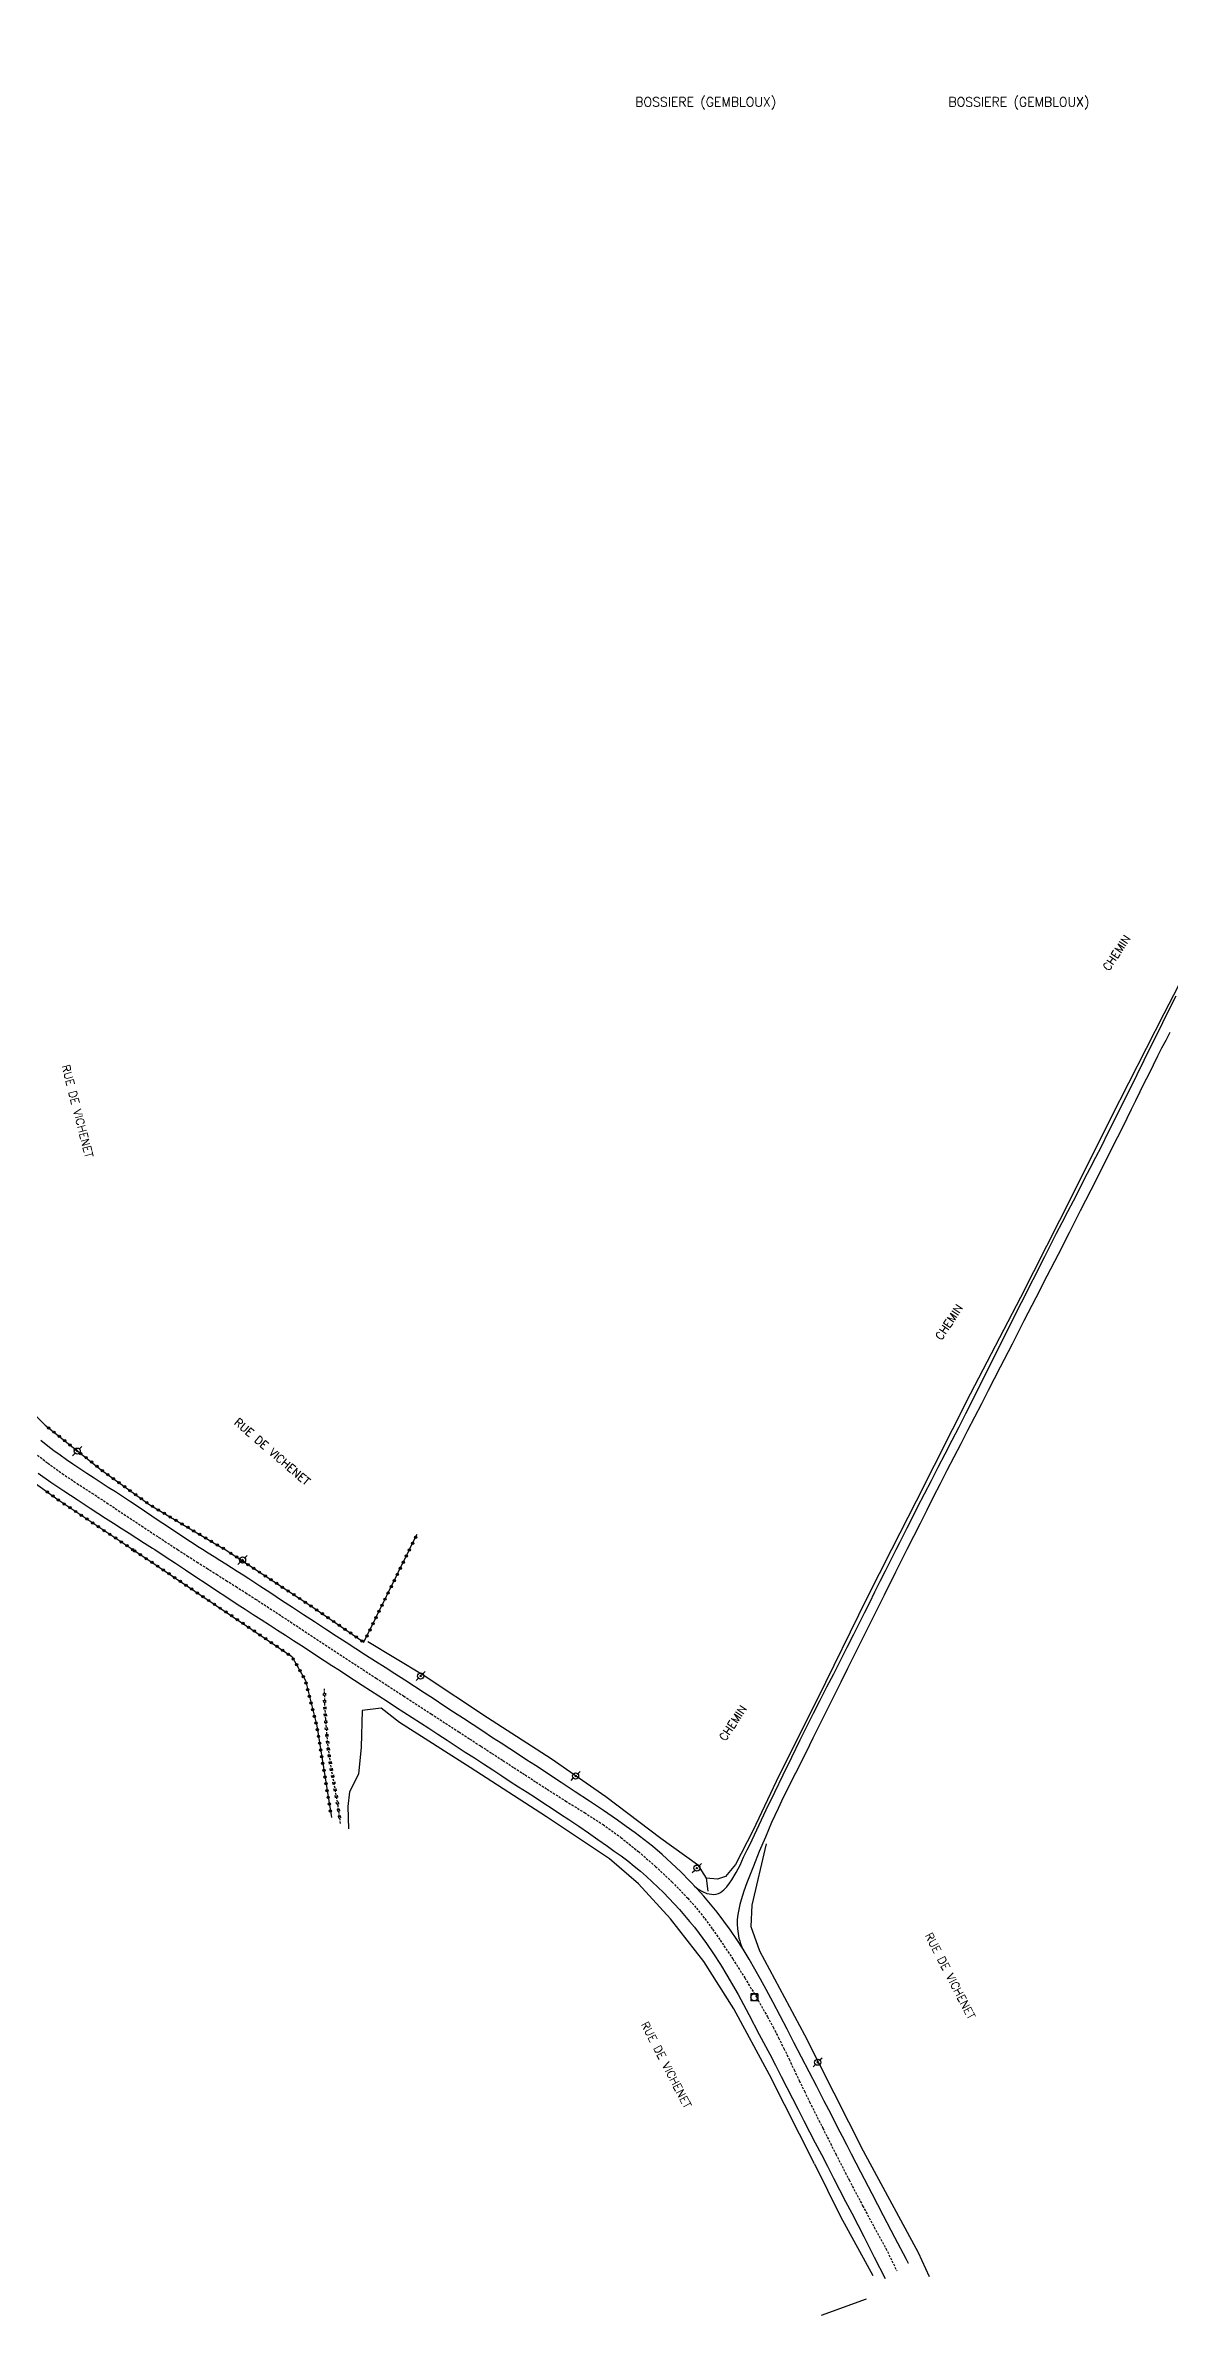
# Model space of a CAD drawing. Header units: millimetres. Extents: x 173000 to 174000, y 134000 to 135000.
# Drawn here: x 173320.1 to 173566.1, y 134503.5 to 135000 of the extents above; entities that cross this region are included whole.
import ezdxf
from ezdxf.enums import TextEntityAlignment as Align

# ---------------------------------------------------------------- set-up
doc = ezdxf.new("R2010")
doc.units = ezdxf.units.MM
doc.linetypes.add('DASHED', pattern=[0.75, 0.5, -0.25])
doc.layers.get('0').update_dxf_attribs({"linetype": 'CONTINUOUS'})
for name, color, linetype in [('W0001', 6, 'DASHED'), ('W0008', 7, 'CONTINUOUS'), ('W0071', 7, 'CONTINUOUS'), ('W0220', 5, 'DASHED'), ('W0300', 7, 'CONTINUOUS'), ('W0323', 7, 'CONTINUOUS'), ('W0330', 7, 'CONTINUOUS'), ('W0420', 7, 'CONTINUOUS'), ('W0473', 7, 'CONTINUOUS'), ('W0980', 7, 'CONTINUOUS'), ('W0989', 7, 'CONTINUOUS')]:
    doc.layers.add(name, color=color, linetype=linetype)
doc.styles.get("Standard").update_dxf_attribs({"font": 'romans.shx', "width": 0.85})

# ---------------------------------------------------------------- blocks, each defined once
blk = doc.blocks.new('T473')
for p, q in [((-0.166667, 0.166667), (0.166667, -0.166667)), ((-0.166667, -0.166667), (0.166667, 0.166667)), ((0.500001, 0.500001), (1.000002, 1.000002)), ((-1.000002, -1.000002), (-0.500001, -0.500001))]:
    blk.add_line(p, q)
blk.add_ellipse((0, 0), major_axis=(0.471405, 0.471405), ratio=1, start_param=5.4977871438, end_param=11.780972451)
blk = doc.blocks.new('T420')
for p, q in [((0.75, 0.75), (-0.75, 0.75)), ((-0.75, 0.75), (-0.75, -0.75)), ((0.75, 0.75), (0.75, -0.75)), ((0.75, -0.75), (-0.75, -0.75))]:
    blk.add_line(p, q)
blk.add_ellipse((0, 0), major_axis=(-0.53, 0.53), ratio=1, start_param=3.926991, end_param=10.210176)
blk = doc.blocks.new('t323o')
at = {"color": 0, "linetype": 'Continuous'}
for radius in [0.25, 0.15]:
    blk.add_circle((0, 0), radius, dxfattribs=at)
blk = doc.blocks.new('t220o')
at = {"color": 0, "linetype": 'Continuous'}
for p, q in [((-0.25, 0.25), (0.25, 0.25)), ((-0.25, -0.25), (0.25, -0.25))]:
    blk.add_line(p, q, dxfattribs=at)

msp = doc.modelspace()

# ---------------------------------------------------------------- linework, layer by layer
at = {"layer": 'W0001'}
for points in [[(173318.35, 134691.66), (173320.63, 134689.91), (173323.77, 134687.63), (173327, 134685.47), (173330.26, 134683.36), (173333.51, 134681.23), (173337.3, 134678.7), (173341.11, 134676.18), (173344.92, 134673.67), (173348.74, 134671.17), (173348.81, 134671.13), (173348.88, 134671.09), (173348.95, 134671.04), (173349.01, 134671)], [(173349.01, 134671), (173351.13, 134669.64), (173353.26, 134668.28), (173355.39, 134666.94), (173357.52, 134665.59), (173359.66, 134664.25), (173361.79, 134662.9), (173363.92, 134661.55), (173366.04, 134660.19), (173368.59, 134658.53), (173371.15, 134656.86), (173373.69, 134655.19), (173376.24, 134653.51), (173378.78, 134651.83), (173381.33, 134650.15), (173383.88, 134648.47), (173386.43, 134646.8), (173392.45, 134642.87), (173398.48, 134638.96), (173404.51, 134635.04), (173410.54, 134631.13), (173412.96, 134629.56), (173415.37, 134627.99), (173417.79, 134626.43), (173420.2, 134624.86), (173422.62, 134623.29), (173425.03, 134621.73), (173427.45, 134620.16), (173429.86, 134618.59), (173433.93, 134616.01), (173438.04, 134613.47), (173442.1, 134610.85), (173446.01, 134608.02), (173449.86, 134604.93), (173453.59, 134601.7), (173457.19, 134598.31), (173460.62, 134594.77), (173462.54, 134592.58), (173464.34, 134590.29), (173466.06, 134587.95), (173467.73, 134585.57), (173470.48, 134581.48), (173473.12, 134577.32), (173475.66, 134573.09), (173478.1, 134568.81), (173479.33, 134566.52), (173480.52, 134564.21), (173481.67, 134561.88), (173482.8, 134559.54), (173483.91, 134557.2), (173485.02, 134554.85), (173486.15, 134552.52), (173487.3, 134550.19), (173490.16, 134544.49), (173493.03, 134538.8), (173495.94, 134533.12), (173498.91, 134527.48), (173501.44, 134522.79), (173504.01, 134518.13), (173506.39, 134513.22)]]:
    msp.add_lwpolyline(points, dxfattribs=at)
at = {"layer": 'W0008'}
for points in [[(173354.47, 134671), (173353.71, 134671.48), (173352.96, 134671.97), (173352.2, 134672.46), (173351.45, 134672.94), (173349.83, 134674.01), (173348.21, 134675.09), (173346.59, 134676.17), (173344.98, 134677.25), (173343.36, 134678.34), (173341.75, 134679.42), (173340.14, 134680.5), (173338.52, 134681.58), (173336.96, 134682.6), (173335.41, 134683.61), (173333.85, 134684.61), (173332.29, 134685.62), (173330.73, 134686.62), (173329.18, 134687.64), (173327.63, 134688.67), (173326.09, 134689.71), (173324.7, 134690.66), (173323.32, 134691.63), (173321.95, 134692.61), (173320.61, 134693.65), (173319.1, 134694.87)], [(173318.53, 134687.74), (173321.3, 134685.74), (173324.13, 134683.82), (173327, 134681.96), (173329.86, 134680.09), (173331.56, 134678.98), (173333.26, 134677.88), (173334.97, 134676.79), (173336.68, 134675.7), (173338.39, 134674.61), (173340.1, 134673.52), (173341.8, 134672.42), (173343.51, 134671.32), (173343.63, 134671.24), (173343.75, 134671.16), (173343.88, 134671.08), (173344, 134671)], [(173344, 134671), (173346.26, 134669.52), (173348.52, 134668.03), (173350.77, 134666.54), (173353.03, 134665.05), (173355.28, 134663.55), (173357.54, 134662.06), (173359.8, 134660.57), (173362.06, 134659.09), (173363.81, 134657.95), (173365.57, 134656.81), (173367.33, 134655.68), (173369.09, 134654.54), (173370.85, 134653.41), (173372.61, 134652.28), (173374.36, 134651.14), (173376.12, 134650), (173377.78, 134648.92), (173379.44, 134647.84), (173381.1, 134646.76), (173382.75, 134645.68), (173384.41, 134644.6), (173386.07, 134643.52), (173387.73, 134642.43), (173389.39, 134641.36), (173391.21, 134640.17), (173393.04, 134639), (173394.86, 134637.82), (173396.69, 134636.64), (173398.51, 134635.46), (173400.34, 134634.29), (173402.16, 134633.11), (173403.98, 134631.92), (173405.98, 134630.63), (173407.98, 134629.32), (173409.98, 134628.02), (173411.97, 134626.72), (173413.97, 134625.42), (173415.96, 134624.11), (173417.96, 134622.81), (173419.96, 134621.51), (173421.8, 134620.31), (173423.64, 134619.12), (173425.48, 134617.93), (173427.32, 134616.74), (173429.16, 134615.55), (173431, 134614.35), (173432.83, 134613.15), (173434.65, 134611.93), (173436.77, 134610.49), (173438.89, 134609.05), (173440.99, 134607.58), (173443.08, 134606.1), (173444.56, 134605.05), (173446.04, 134603.99), (173447.5, 134602.91), (173448.93, 134601.79), (173450.27, 134600.67), (173451.58, 134599.53), (173452.86, 134598.36), (173454.12, 134597.17), (173455.33, 134595.98), (173456.51, 134594.76), (173457.67, 134593.52), (173458.81, 134592.26), (173459.93, 134590.98), (173461.04, 134589.69), (173462.12, 134588.38), (173463.16, 134587.03), (173464.76, 134584.82), (173466.3, 134582.56), (173467.79, 134580.26), (173469.22, 134577.93), (173471.69, 134573.67), (173474.03, 134569.33), (173476.3, 134564.97), (173478.58, 134560.61), (173479.85, 134558.2), (173481.1, 134555.78), (173482.35, 134553.36), (173483.59, 134550.94), (173484.83, 134548.51), (173486.07, 134546.09), (173487.31, 134543.66), (173488.55, 134541.24), (173489.88, 134538.68), (173491.2, 134536.12), (173492.53, 134533.55), (173493.86, 134530.99), (173495.19, 134528.43), (173496.51, 134525.87), (173497.83, 134523.3), (173499.14, 134520.74), (173501.43, 134516.26), (173503.86, 134511.57), (173503.86, 134511.57)], [(173508.5, 134515.76), (173505.98, 134520.53), (173503.47, 134525.3), (173500.97, 134530.07), (173498.48, 134534.85), (173497.48, 134536.79), (173496.48, 134538.73), (173495.49, 134540.67), (173494.49, 134542.62), (173493.5, 134544.56), (173492.51, 134546.5), (173491.51, 134548.45), (173490.52, 134550.39), (173488.86, 134553.59), (173487.2, 134556.8), (173485.54, 134560), (173483.87, 134563.2), (173482.36, 134566.1), (173480.84, 134569.01), (173479.32, 134571.91), (173477.76, 134574.79), (173476.54, 134577.02), (173475.32, 134579.24), (173474.07, 134581.44), (173472.75, 134583.61), (173471.39, 134585.69), (173469.99, 134587.74), (173468.54, 134589.75), (173467.04, 134591.72), (173465.61, 134593.48), (173464.14, 134595.19), (173462.63, 134596.87), (173461.08, 134598.51), (173459.1, 134600.49), (173457.08, 134602.42), (173455.01, 134604.3), (173452.89, 134606.12), (173451.03, 134607.62), (173449.12, 134609.06), (173447.18, 134610.46), (173445.23, 134611.85), (173442.19, 134613.95), (173439.11, 134616), (173436.02, 134618.03), (173432.94, 134620.06), (173431.07, 134621.29), (173429.2, 134622.52), (173427.32, 134623.74), (173425.45, 134624.96), (173423.57, 134626.18), (173421.69, 134627.4), (173419.82, 134628.63), (173417.94, 134629.85), (173415.81, 134631.25), (173413.67, 134632.65), (173411.54, 134634.05), (173409.4, 134635.46), (173407.27, 134636.86), (173405.13, 134638.26), (173402.99, 134639.65), (173400.85, 134641.05), (173398.71, 134642.43), (173396.58, 134643.8), (173394.43, 134645.18), (173392.29, 134646.55), (173390.15, 134647.92), (173388.01, 134649.29), (173385.87, 134650.66), (173383.73, 134652.04), (173381.34, 134653.6), (173378.94, 134655.17), (173376.56, 134656.74), (173374.17, 134658.31), (173371.78, 134659.89), (173369.39, 134661.46), (173367, 134663.02), (173364.6, 134664.57), (173363.34, 134665.38), (173362.07, 134666.19), (173360.81, 134666.99), (173359.54, 134667.79), (173358.27, 134668.59), (173357, 134669.39), (173355.73, 134670.2), (173354.47, 134671)], [(173508.92, 134514.88), (173508.92, 134514.88), (173508.5, 134515.76)]]:
    msp.add_lwpolyline(points, dxfattribs=at)
at = {"layer": 'W0071'}
for points in [[(173506.23, 134671), (173507.03, 134672.58), (173507.83, 134674.16), (173508.62, 134675.73), (173509.42, 134677.31), (173510.93, 134680.25), (173512.43, 134683.18), (173513.95, 134686.12), (173515.46, 134689.05), (173516.98, 134691.98), (173518.49, 134694.91), (173520, 134697.85), (173521.5, 134700.79), (173522.71, 134703.18), (173523.92, 134705.58), (173525.13, 134707.98), (173526.33, 134710.39), (173527.53, 134712.79), (173528.73, 134715.19), (173529.93, 134717.59), (173531.14, 134719.99), (173533.68, 134725.04), (173536.22, 134730.09), (173538.77, 134735.14), (173541.34, 134740.18), (173542.56, 134742.56), (173543.78, 134744.94), (173545.02, 134747.31), (173546.25, 134749.68), (173547.48, 134752.06), (173548.71, 134754.44), (173549.94, 134756.82), (173551.15, 134759.2), (173552.73, 134762.34), (173554.29, 134765.48), (173555.85, 134768.62), (173557.41, 134771.77), (173558.96, 134774.91), (173560.51, 134778.06), (173562.07, 134781.21), (173563.63, 134784.35), (173565.56, 134788.22), (173567.49, 134792.09)], [(173566.12, 134784.12), (173565.22, 134782.38), (173564.33, 134780.64), (173563.44, 134778.89), (173562.47, 134776.96), (173561.5, 134775.02), (173560.54, 134773.07), (173559.59, 134771.13), (173558.63, 134769.18), (173557.67, 134767.23), (173556.71, 134765.29), (173555.75, 134763.35), (173553.45, 134758.77), (173551.15, 134754.2), (173548.84, 134749.63), (173546.52, 134745.07), (173544.1, 134740.31), (173541.67, 134735.56), (173539.23, 134730.81), (173536.8, 134726.06), (173534.2, 134721), (173531.6, 134715.94), (173528.99, 134710.87), (173526.39, 134705.81), (173524.89, 134702.9), (173523.38, 134699.98), (173521.87, 134697.07), (173520.37, 134694.15), (173518.86, 134691.24), (173517.36, 134688.32), (173515.86, 134685.4), (173514.37, 134682.48), (173512.92, 134679.61), (173511.47, 134676.74), (173510.02, 134673.87), (173508.58, 134671)], [(173462.14, 134597.4), (173462.95, 134596.72), (173463.86, 134596.19), (173464.84, 134595.81), (173465.87, 134595.6), (173466.37, 134595.59), (173466.87, 134595.66), (173467.34, 134595.81), (173467.79, 134596.02), (173468.55, 134596.58), (173469.2, 134597.27), (173469.76, 134598.02), (173470.28, 134598.77), (173471.26, 134600.35), (173472.09, 134602.01), (173472.87, 134603.69), (173473.66, 134605.35), (173474.19, 134606.44), (173474.72, 134607.53), (173475.24, 134608.63), (173475.76, 134609.72), (173476.28, 134610.82), (173476.79, 134611.92), (173477.31, 134613.01), (173477.83, 134614.11), (173479.68, 134617.94), (173481.52, 134621.76), (173483.38, 134625.58), (173485.26, 134629.4), (173486.71, 134632.3), (173488.16, 134635.19), (173489.62, 134638.08), (173491.09, 134640.97), (173492.57, 134643.85), (173494.04, 134646.74), (173495.5, 134649.63), (173496.97, 134652.52), (173498.13, 134654.83), (173499.29, 134657.14), (173500.45, 134659.45), (173501.6, 134661.76), (173502.76, 134664.07), (173503.92, 134666.38), (173505.07, 134668.69), (173506.23, 134671)], [(173508.58, 134671), (173506.09, 134666.03), (173503.61, 134661.06), (173501.13, 134656.09), (173498.65, 134651.12), (173497.13, 134648.07), (173495.62, 134645.02), (173494.1, 134641.97), (173492.58, 134638.91), (173491.07, 134635.86), (173489.55, 134632.8), (173488.04, 134629.75), (173486.52, 134626.7), (173485.75, 134625.16), (173484.98, 134623.63), (173484.2, 134622.1), (173483.42, 134620.57), (173482.65, 134619.04), (173481.89, 134617.5), (173481.14, 134615.96), (173480.41, 134614.4), (173478.99, 134611.28), (173477.62, 134608.13), (173476.29, 134604.96), (173475.01, 134601.77), (173474.29, 134599.95), (173473.58, 134598.12), (173472.93, 134596.27), (173472.35, 134594.39), (173472.05, 134593.34), (173471.78, 134592.27), (173471.57, 134591.19), (173471.46, 134590.1), (173471.44, 134589.07), (173471.51, 134588.03), (173471.64, 134587.01), (173471.84, 134586), (173472, 134585.4), (173472.19, 134584.82), (173472.43, 134584.25), (173472.7, 134583.69)]]:
    msp.add_lwpolyline(points, dxfattribs=at)
at = {"layer": 'W0220'}
msp.add_lwpolyline([(173384.69, 134611.06), (173384.11, 134614.98), (173383.86, 134616.52), (173383.59, 134618.05), (173383.31, 134619.58), (173383.02, 134621.12), (173382.74, 134622.65), (173382.48, 134624.19), (173382.24, 134625.73), (173382.04, 134627.28), (173381.69, 134630.58), (173381.42, 134633.89), (173381.24, 134637.2), (173381.14, 134640.52)], dxfattribs=at)
at = {"layer": 'W0300'}
msp.add_lwpolyline([(173499.7, 134507.04), (173489.81, 134503.46)], dxfattribs=at)
at = {"layer": 'W0323'}
for points in [[(173307.25, 134718.8), (173310.87, 134710.32), (173314.74, 134703.52), (173320, 134698.24), (173332.28, 134688.47), (173342.97, 134680.78), (173359, 134671.27), (173359.41, 134671)], [(173297.99, 134671), (173300.14, 134685.67), (173301.31, 134696.43), (173302.92, 134700.79), (173303.96, 134700.82), (173312.51, 134689.35), (173322.78, 134681.94), (173339.19, 134671)], [(173399.75, 134671), (173400.86, 134673.25), (173401.42, 134674.34)], [(173339.19, 134671), (173344.33, 134667.57), (173365.29, 134653.53), (173374.02, 134647.6), (173376.98, 134642.36), (173379.47, 134632.44), (173382.67, 134612.37)], [(173359.41, 134671), (173378.17, 134658.68), (173389.79, 134650.74)], [(173389.79, 134650.74), (173399.75, 134671)]]:
    msp.add_lwpolyline(points, dxfattribs=at)
at = {"layer": 'W0330'}
for points in [[(173672.61, 135000), (173671.26, 134997.24), (173666.57, 134987.6), (173662.21, 134978.99), (173656.19, 134967.16), (173651.11, 134957.33), (173642.61, 134940.92), (173633.47, 134924.23), (173624.22, 134906.43), (173613.95, 134885.96), (173602.13, 134862.46), (173592.13, 134842.8), (173582.6, 134823.78), (173574.44, 134806.81), (173564.82, 134788.17), (173553.22, 134765.46), (173544.85, 134748.58), (173533.45, 134726.17), (173522.44, 134705.03), (173510.61, 134681.62), (173505.24, 134671)], [(173505.24, 134671), (173499.85, 134660.35), (173488.96, 134638.19), (173480.65, 134621.64), (173474.85, 134609.45), (173471.12, 134602.14), (173468.88, 134599.47), (173467.18, 134598.95), (173464.66, 134599.16)], [(173390.64, 134650.88), (173402.77, 134643.62), (173416.79, 134634.24), (173430.74, 134625.29), (173442.74, 134617), (173454.73, 134607.9), (173462.78, 134602.13), (173464.66, 134599.16), (173465.05, 134596.26)], [(173389.39, 134635.8), (173389.15, 134627.75), (173388.59, 134621.88), (173386.6, 134618), (173386.23, 134614.81), (173386.43, 134609.94)], [(173488.35, 134536.62), (173478.53, 134556.11), (173470.7, 134570.58), (173464.13, 134580.91), (173456.89, 134590.21), (173449.88, 134597.92), (173443.5, 134603.39), (173429.7, 134612.56), (173413.02, 134623.36), (173397.59, 134633.15), (173393.57, 134636.32), (173389.36, 134635.8)], [(173477.78, 134606.63), (173474.66, 134593.24), (173474.46, 134588.58), (173476.37, 134583.22), (173486.16, 134564.83), (173499.04, 134539.5), (173511.08, 134517.23)], [(173488.35, 134536.62), (173494.07, 134525.14), (173501.1, 134512.22)], [(173511.08, 134517.23), (173513.46, 134512.03)]]:
    msp.add_lwpolyline(points, dxfattribs=at)

# ---------------------------------------------------------------- block references
at = {"layer": 'W0220'}
for p, rotation in [((173381.18, 134639.31), 91.71957333014905), ((173381.22, 134637.81), 91.71957333014905), ((173381.29, 134636.31), 93.15055438763724), ((173381.37, 134634.81), 93.15055438763724), ((173381.47, 134633.32), 94.58153366065076), ((173381.59, 134631.82), 94.58153366065076), ((173381.71, 134630.33), 96.01251114805368), ((173381.87, 134628.84), 96.01251114805368), ((173382.03, 134627.34), 96.01251114805368), ((173382.22, 134625.86), 97.4572464684345), ((173382.45, 134624.37), 98.77574201765988), ((173382.7, 134622.89), 99.75616622075565), ((173382.97, 134621.42), 100.3983200377516), ((173383.24, 134619.94), 100.6452645367589), ((173383.52, 134618.47), 100.4967253465659), ((173383.78, 134616.99), 100.0091832463167), ((173384.03, 134615.51), 99.18273767548772), ((173384.25, 134614.03), 98.3893260797243), ((173384.47, 134612.55), 98.3893260797243)]:
    msp.add_blockref('t220o', p, dxfattribs=dict(at, rotation=rotation))
at = {"layer": 'W0323'}
for p, rotation in [((173320.79, 134697.62), 321.4833068826593), ((173321.96, 134696.68), 321.4833068826593), ((173323.13, 134695.75), 321.4833068826593), ((173324.31, 134694.81), 321.4833068826593), ((173325.48, 134693.88), 321.4833068826593), ((173326.66, 134692.94), 321.4833068826593), ((173327.83, 134692.01), 321.4833068826593), ((173329, 134691.08), 321.4833068826593), ((173330.18, 134690.14), 321.4833068826593), ((173331.35, 134689.21), 321.4833068826593), ((173332.53, 134688.29), 324.2783001134432), ((173333.75, 134687.41), 324.2783001134432), ((173320.51, 134683.58), 324.1588833906994), ((173321.72, 134682.7), 324.1588833906994), ((173334.97, 134686.54), 324.2783001134432), ((173336.19, 134685.66), 324.2783001134432), ((173337.4, 134684.78), 324.2783001134432), ((173338.62, 134683.91), 324.2783001134432), ((173339.84, 134683.03), 324.2783001134432), ((173341.06, 134682.16), 324.2783001134432), ((173322.94, 134681.82), 326.3172950773529), ((173324.19, 134680.99), 326.3172950773529), ((173325.44, 134680.16), 326.3172950773529), ((173326.69, 134679.33), 326.3172950773529), ((173327.94, 134678.5), 326.3172950773529), ((173329.18, 134677.67), 326.3172950773529), ((173342.28, 134681.28), 324.2783001134432), ((173343.52, 134680.45), 329.3088700355764), ((173344.81, 134679.69), 329.3088700355764), ((173346.1, 134678.92), 329.3088700355764), ((173347.39, 134678.15), 329.3088700355764), ((173348.68, 134677.39), 329.3088700355764), ((173330.43, 134676.83), 326.3172950773529), ((173331.68, 134676), 326.3172950773529), ((173332.93, 134675.17), 326.3172950773529), ((173334.18, 134674.34), 326.3172950773529), ((173335.43, 134673.51), 326.3172950773529), ((173336.67, 134672.67), 326.3172950773529), ((173349.97, 134676.62), 329.3088700355764), ((173351.26, 134675.86), 329.3088700355764), ((173352.55, 134675.09), 329.3088700355764), ((173353.84, 134674.33), 329.3088700355764), ((173355.13, 134673.56), 329.3088700355764), ((173356.42, 134672.8), 329.3088700355764), ((173400.42, 134672.35), 63.80173979002018), ((173401.09, 134673.69), 62.84570768460088), ((173337.92, 134671.84), 326.3172950773529), ((173339.17, 134671.01), 326.3172950773529), ((173339.63, 134670.7), 326.3172950773556), ((173340.88, 134669.87), 326.3172950773556), ((173342.13, 134669.04), 326.3172950773556), ((173343.38, 134668.21), 326.3172950773556), ((173344.62, 134667.37), 326.1839525110336), ((173357.71, 134672.03), 329.3088700355764), ((173359, 134671.26), 326.7097090992826), ((173360.66, 134670.18), 326.7097090996452), ((173361.91, 134669.35), 326.7097090996452), ((173363.17, 134668.53), 326.7097090996452), ((173364.42, 134667.71), 326.7097090996452), ((173398.4, 134668.24), 63.8017397901509), ((173399.06, 134669.59), 63.8017397901509), ((173399.72, 134670.93), 63.8017397901509), ((173345.87, 134666.54), 326.1839525110336), ((173347.12, 134665.71), 326.1839525110336), ((173348.36, 134664.87), 326.1839525110336), ((173349.61, 134664.04), 326.1839525110336), ((173350.85, 134663.2), 326.1839525110336), ((173352.1, 134662.37), 326.1839525110336), ((173365.67, 134666.88), 326.7097090996452), ((173366.93, 134666.06), 326.7097090996452), ((173368.18, 134665.24), 326.7097090996452), ((173369.44, 134664.41), 326.7097090996452), ((173370.69, 134663.59), 326.7097090996452), ((173371.94, 134662.77), 326.7097090996452), ((173395.75, 134662.86), 63.8017397901509), ((173396.41, 134664.2), 63.8017397901509), ((173397.07, 134665.55), 63.8017397901509), ((173397.73, 134666.89), 63.8017397901509), ((173353.35, 134661.53), 326.1839525110336), ((173354.59, 134660.7), 326.1839525110336), ((173355.84, 134659.86), 326.1839525110336), ((173357.09, 134659.03), 326.1839525110336), ((173358.33, 134658.19), 326.1839525110336), ((173359.58, 134657.36), 326.1839525110336), ((173373.2, 134661.94), 326.7097090996452), ((173374.45, 134661.12), 326.7097090996452), ((173375.71, 134660.3), 326.7097090996452), ((173376.96, 134659.47), 326.7097090996452), ((173378.21, 134658.65), 325.6638772576592), ((173379.45, 134657.8), 325.6638772576592), ((173393.1, 134657.47), 63.8017397901509), ((173393.76, 134658.82), 63.8017397901509), ((173394.42, 134660.16), 63.8017397901509), ((173395.08, 134661.51), 63.8017397901509), ((173360.82, 134656.52), 326.1839525110336), ((173362.07, 134655.69), 326.1839525110336), ((173363.32, 134654.85), 326.1839525110336), ((173364.56, 134654.02), 326.1839525110336), ((173365.81, 134653.18), 325.820571470399), ((173367.05, 134652.34), 325.820571470399), ((173380.69, 134656.96), 325.6638772576592), ((173381.93, 134656.11), 325.6638772576592), ((173383.17, 134655.27), 325.6638772576592), ((173384.41, 134654.42), 325.6638772576592), ((173385.64, 134653.57), 325.6638772576592), ((173386.88, 134652.73), 325.6638772576592), ((173391.11, 134653.43), 63.8017397901509), ((173391.77, 134654.78), 63.8017397901509), ((173392.44, 134656.13), 63.8017397901509), ((173368.29, 134651.49), 325.820571470399), ((173369.53, 134650.65), 325.820571470399), ((173370.77, 134649.81), 325.820571470399), ((173372.01, 134648.97), 325.820571470399), ((173373.25, 134648.12), 325.820571470399), ((173388.12, 134651.88), 325.6638772576592), ((173389.36, 134651.03), 325.6638772576592), ((173390.45, 134652.09), 63.8017397901509), ((173374.3, 134647.1), 299.4370136641415), ((173375.04, 134645.8), 299.4370136641415), ((173375.78, 134644.49), 299.4370136641415), ((173376.51, 134643.19), 299.4370136641415), ((173377.11, 134641.82), 284.1096211603031), ((173377.48, 134640.37), 284.1096211603031), ((173377.85, 134638.92), 284.1096211603031), ((173378.21, 134637.46), 284.1096211603031), ((173378.58, 134636.01), 284.1096211603031), ((173378.94, 134634.55), 284.1096211603031), ((173379.31, 134633.1), 284.1096211603031), ((173379.6, 134631.63), 279.0473644596056), ((173379.84, 134630.15), 279.0473644596056), ((173380.07, 134628.66), 279.0473644596056), ((173380.31, 134627.18), 279.0473644596056), ((173380.55, 134625.7), 279.0473644596056), ((173380.78, 134624.22), 279.0473644596056), ((173381.02, 134622.74), 279.0473644596056), ((173381.25, 134621.26), 279.0473644596056), ((173381.49, 134619.78), 279.0473644596056), ((173381.73, 134618.3), 279.0473644596056), ((173381.96, 134616.81), 279.0473644596056), ((173382.2, 134615.33), 279.0473644596056), ((173382.43, 134613.85), 279.0473644596056)]:
    msp.add_blockref('t323o', p, dxfattribs=dict(at, rotation=rotation))
at = {"layer": 'W0420'}
msp.add_blockref('T420', (173475.22, 134573.08), dxfattribs=at)
at = {"layer": 'W0473'}
for p in [(173327.05, 134692.53), (173363.22, 134668.73), (173402.19, 134643.35), (173436.1, 134621.48), (173462.63, 134601.34), (173489.07, 134558.87)]:
    msp.add_blockref('T473', p, dxfattribs=at)

# ---------------------------------------------------------------- texts
at = {"layer": 'W0980'}
for p in [(173464.58, 134987.5), (173533.1, 134987.5)]:
    msp.add_text('BOSSIERE (GEMBLOUX)', height=2, dxfattribs=at).set_placement(p, align=Align.MIDDLE)
at = {"layer": 'W0989'}
for s, rotation, p in [('CHEMIN', 56.381, (173552.79, 134797.42)), ('RUE DE VICHENET', 284.4703, (173323.65, 134776.78)), ('CHEMIN', 56.381, (173516.13, 134716.65)), ('RUE DE VICHENET', 319.0911, (173361.24, 134698.59)), ('CHEMIN', 56.381, (173468.84, 134628.95)), ('RUE DE VICHENET', 297.3018, (173512.5, 134586.64)), ('RUE DE VICHENET', 297.3018, (173450.36, 134567.2))]:
    msp.add_text(s, height=1.75, rotation=rotation, dxfattribs=at).set_placement(p)

doc.saveas('drawing.dxf')
